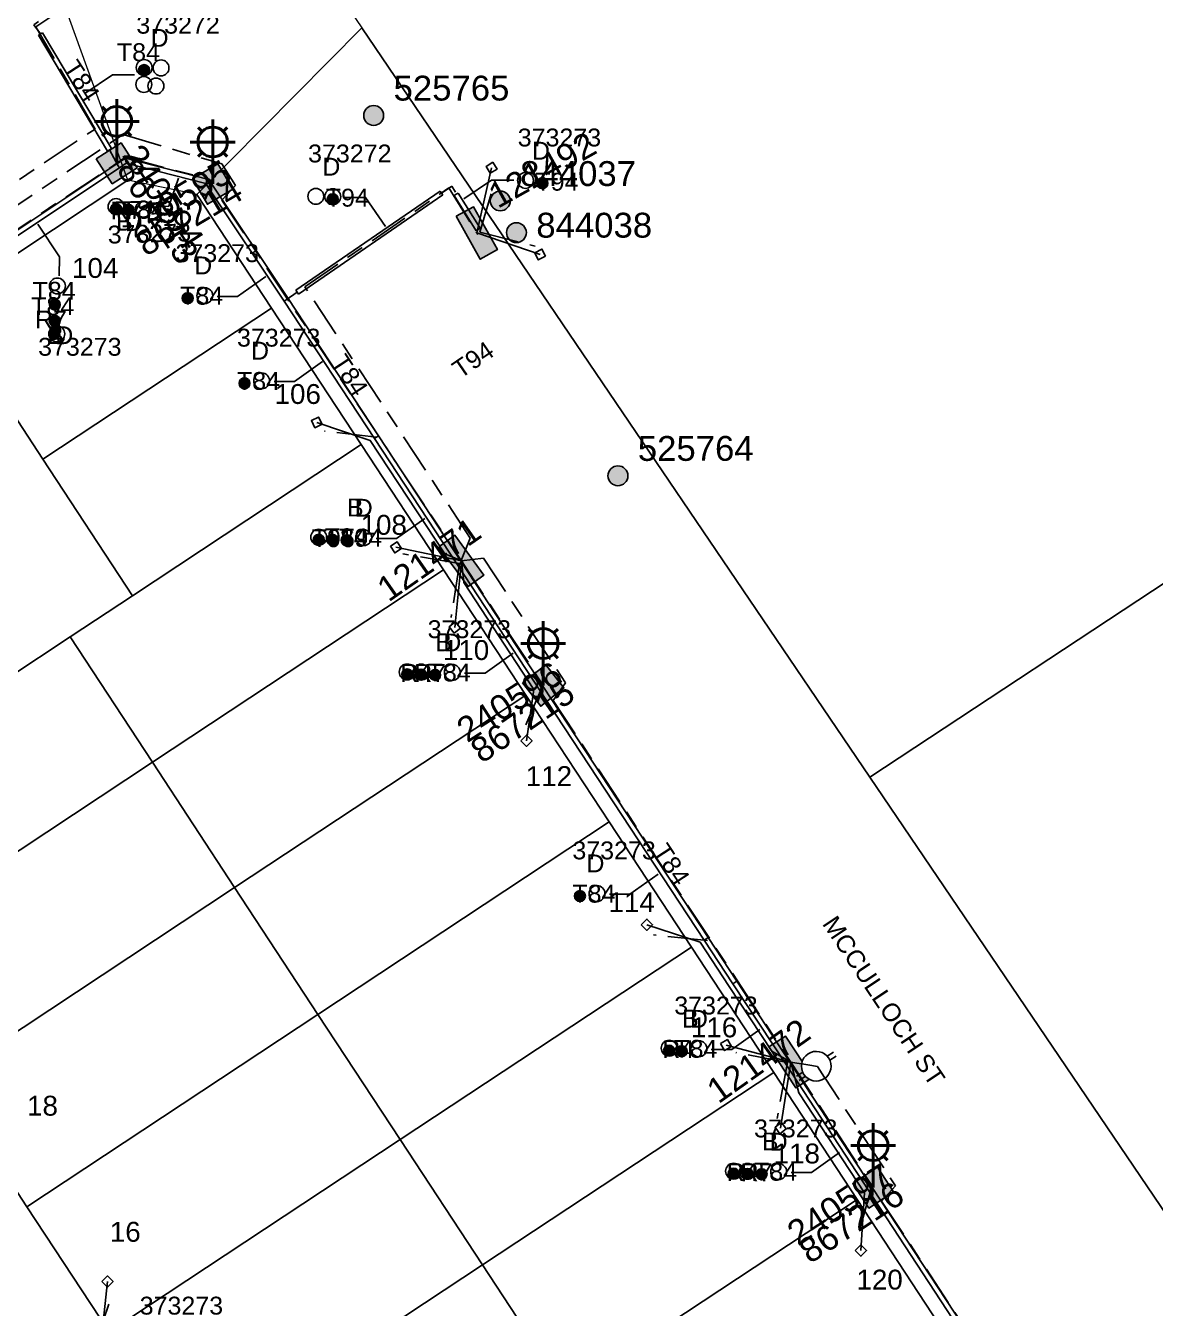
# Model space of a CAD drawing. Header units: metres. Extents: x 302064 to 305578, y 6265466 to 6271990.
# Drawn here: x 303147.9 to 303261.6, y 6270860.2 to 6270989.3 of the extents above; entities that cross this region are included whole.
import ezdxf
from ezdxf.enums import TextEntityAlignment as Align

# ---------------------------------------------------------------- set-up
doc = ezdxf.new("R2010")
doc.units = ezdxf.units.M
doc.linetypes.add('Cable Exist UG', pattern=[8.2, 4, -1.2, 1.8, -1.2])
doc.layers.get('0').update_dxf_attribs({"color": 6})
for name, color, linetype in [('_User Miscellaneous12', 7, 'Continuous'), ('_User_LV_Exist', 7, 'Continuous'), ('Duct_SP_EXT', 7, 'Continuous'), ('Equip_LV_EXT', 7, 'Continuous'), ('Equip_SP_SL_EXT', 7, 'Continuous'), ('Mains_LV_EXT', 5, 'Continuous'), ('Mains_LV_SL_EXT', 4, 'Continuous'), ('Services_SP_EXT', 7, 'Continuous'), ('SupportsOH_SP_TR_HV_LV_SL_EXT', 7, 'Continuous'), ('SupportsUG_SP_LV_EXT', 7, 'Continuous'), ('SupportsUG_SP_LV_SL_EXT', 7, 'Continuous'), ('Trench_SP_EXT', 7, 'Continuous')]:
    doc.layers.add(name, color=color, linetype=linetype)
doc.layers.add('Cadastre Land Parcels_SP_EXT', color=7, linetype='Continuous', lineweight=5)
doc.layers.add('Cadastre Roads_SP_EXT', color=9, linetype='Continuous', lineweight=5)
doc.styles.add('COLUMN_LABEL', font='arial.ttf')
doc.styles.add('iecARIAL', font='arial.ttf', dxfattribs={"height": 2})
doc.styles.add('POLE_LABEL', font='arial.ttf')
doc.styles.get("Standard").update_dxf_attribs({"font": 'arial.ttf'})

# ---------------------------------------------------------------- blocks, each defined once
blk = doc.blocks.new('COLUMN_EXT')
blk.add_hatch(color=256).paths.add_polyline_path([(-1.49, 1.48), (-1.49, -1.49), (1.48, -1.49), (1.48, 1.48)])
blk.add_lwpolyline([(-1.49, -1.49), (1.48, -1.49), (1.48, 1.48), (-1.49, 1.48)], close=True)
for tag, height, style, flags, p in [('ASSET_NUM', 2.5, 'COLUMN_LABEL', 8, (2, 2)), ('STRUCTURE_PLANT_NUMBER', 0.2, 'POLE_LABEL', 9, (1.81, 0.03)), ('STREET_CODE', 0.2, 'COLUMN_LABEL', 9, (1.81, -0.2))]:
    blk.add_attdef(tag, text='', height=height, dxfattribs=dict(style=style, flags=flags)).set_placement(p, align=Align.MIDDLE_LEFT)
at = {"flags": 9}
for tag, p in [('COLUMN_TYPE', (1.81, -0.4)), ('OWNED_BY', (1.81, -0.6)), ('STATE', (1.81, -0.8)), ('USAGE', (1.81, -1)), ('LEGEND', (1.81, -1.2)), ('STREETNAME', (1.81, -1.6)), ('SUBURB', (1.81, -1.8)), ('LOCATION', (1.81, -1.4)), ('NOTES', (1.81, -2))]:
    blk.add_attdef(tag, text='', height=0.2, dxfattribs=at).set_placement(p, align=Align.MIDDLE_LEFT)
at = {"flags": 1}
blk.add_attdef('Z', (1.81, -2.35), '', height=0.2, dxfattribs=at)
blk = doc.blocks.new('PILLAR_EXT')
blk.add_hatch(color=256).paths.add_polyline_path([(-2.475, 0.99), (-2.475, -0.99), (2.475, -0.99), (2.475, 0.99)])
blk.add_lwpolyline([(-2.475, -0.99), (2.475, -0.99), (2.475, 0.99), (-2.475, 0.99)], close=True)
at = {"style": 'iecARIAL', "flags": 8}
blk.add_attdef('ASSET_NUM', (1.5, 3.5), '', height=2.5, dxfattribs=at)
for tag, p, flags in [('OWNED_BY', (0, -0.2), 9), ('STATE', (0, -0.4), 9), ('SUPPORT_TYPE', (0, -0.6), 9), ('USAGE', (0, -0.8), 9), ('LEGEND', (0, -1), 9), ('LOCATION', (0, -1.2), 9), ('NOTES', (0, -1.4), 9), ('STREETNAME', (0, -1.8), 9), ('SUBURB', (0, -2), 1), ('PARENT', (0, -1.6), 9)]:
    blk.add_attdef(tag, p, '', height=0.2, dxfattribs=dict(flags=flags))
blk = doc.blocks.new('DUCT_EXT')
blk.add_circle((0, 0.8), 0.8)
at = {"flags": 1}
blk.add_attdef('Z', (0, 0), '', height=0.2, dxfattribs=at)
at = {"flags": 9}
for tag, p in [('DUCT_CODE', (0, 0)), ('XSECT_TYPE', (0, -0.2)), ('STATE', (0, -0.6)), ('FB_REFERENCE', (0, -0.4)), ('NOTES', (0, -0.8))]:
    blk.add_attdef(tag, text='', height=0.2, dxfattribs=at).set_placement(p, align=Align.MIDDLE_LEFT)
blk = doc.blocks.new('SL_LANTERN_EXT')
at = {"lineweight": 40}
for p, q in [((0, 1.97), (0, 6.47)), ((-1.46, 5.68), (-1.06, 5.28)), ((1.46, 5.68), (1.06, 5.28)), ((-2.25, 4.22), (2.25, 4.22)), ((-1.46, 2.76), (-1.06, 3.16)), ((0, 0), (0, 2.72)), ((1.46, 2.76), (1.06, 3.16))]:
    blk.add_line(p, q, dxfattribs=at)
blk.add_circle((0, 4.22), 1.5, dxfattribs=at)
at = {"style": 'iecARIAL', "flags": 8}
blk.add_attdef('ASSET_NUM', (1.5, 1.5), '', height=2.5, dxfattribs=at)
for tag, p, height, flags in [('CONSTRUCTED_VOLTAGE', (0.98, -0.65), 0.2, 9), ('CONTROL_TYPE', (0.98, -0.85), 0.2, 9), ('LANTERN_PURPOSE', (0.98, -1.05), 0.2, 9), ('LANTERN_TYPE', (0.98, -1.25), 0.2, 9), ('NO_PHASES', (0.98, -1.45), 0.2, 9), ('LNUMBER', (2.18, -3.25), 2.5, 8), ('OPERATING_VOLTAGE', (0.98, -1.65), 0.2, 9), ('ORIENTATION', (0.98, -1.85), 0.2, 9), ('OWNED_BY', (0.98, -2.05), 0.2, 9), ('STATE', (0.98, -2.25), 0.2, 9), ('USAGE', (0.98, -2.45), 0.2, 9), ('CEXIST', (0.98, -2.65), 0.2, 9), ('CNEW', (0.98, -2.85), 0.2, 9), ('CNUMBER', (0.98, -3.05), 0.2, 9), ('CREMOVE', (0.98, -3.25), 0.2, 9), ('CREPLACE', (0.98, -3.45), 0.2, 9), ('LKINGHEIGHT', (0.98, -3.65), 0.2, 9), ('LBRACKET', (0.98, -3.85), 0.2, 9), ('LBRACKETVOCAB', (0.98, -4.05), 0.2, 9), ('LCATEGORY', (0.98, -4.25), 0.2, 9), ('LCHARGE1', (0.98, -4.45), 0.2, 9), ('LCHARGE1PERCENT', (0.98, -4.65), 0.2, 9), ('LCHARGE2', (0.98, -4.85), 0.2, 9), ('LCHARGE2PERCENT', (0.98, -5.05), 0.2, 9), ('LCHARGE3', (0.98, -5.25), 0.2, 9), ('LCHARGE3PERCENT', (0.98, -5.45), 0.2, 9), ('LEXIST', (0.98, -5.65), 0.2, 9), ('LLAMP', (0.98, -5.85), 0.2, 9), ('LLAMPVOCAB', (0.98, -6.05), 0.2, 9), ('LMAST', (0.98, -6.25), 0.2, 9), ('LMASTVOCAB', (0.98, -6.45), 0.2, 9), ('LNEW', (0.98, -6.65), 0.2, 9), ('LANTNUMBER', (0.98, -6.85), 0.2, 9), ('LOUTREACH', (0.98, -7.25), 0.2, 9), ('LOUTREACHVOCAB', (0.98, -7.45), 0.2, 9), ('LRATECODE', (0.98, -7.65), 0.2, 9), ('LREMOVE', (0.98, -7.85), 0.2, 9), ('LREPLACE', (0.98, -8.05), 0.2, 9), ('LTYPE', (0.98, -8.25), 0.2, 9), ('LTYPEVOCAB', (0.98, -8.45), 0.2, 9), ('LEGEND', (0.98, -8.65), 0.2, 9), ('LOCATION', (0.98, -8.85), 0.2, 9), ('NOTES', (0.98, -9.05), 0.2, 9), ('STREETNAME', (0.98, -9.25), 0.2, 9), ('SUBURB', (0.98, -9.45), 0.2, 1)]:
    blk.add_attdef(tag, p, '', height=height, dxfattribs=dict(flags=flags))
blk = doc.blocks.new('CCP_EXT')
at = {"flags": 9}
for tag, p in [('STATE', (0, -1.8)), ('LEGEND', (0, -1.4)), ('LIFE_SUPPORT', (0, -1.6)), ('NOTES', (0, -2))]:
    blk.add_attdef(tag, text='', height=0.2, dxfattribs=at).set_placement(p, align=Align.MIDDLE_LEFT)
blk.add_wipeout([(0, 0.57), (0.57, 0), (0, -0.57), (-0.57, 0)])
blk.add_lwpolyline([(-0.57, 0), (0, 0.57), (0.57, 0), (0, -0.57), (-0.57, 0)])
at = {"flags": 1}
blk.add_attdef('Z', (0, 0), '', height=0.2, dxfattribs=at)
at = {"flags": 9}
for tag, p in [('CCP_TYPE', (0, 0)), ('CONSTRUCTED_VOLTAGE', (0, -0.2)), ('OPERATING_VOLTAGE', (0, -0.6)), ('ORIENTATION', (0, -0.8)), ('OWNED_BY', (0, -1)), ('NO_PHASES', (0, -0.4)), ('USAGE', (0, -1.2))]:
    blk.add_attdef(tag, text='', height=0.2, dxfattribs=at).set_placement(p, align=Align.MIDDLE_LEFT)
blk = doc.blocks.new('POLE_EXT')
blk.add_hatch(color=256).paths.add_polyline_path([(-1, 0, 1), (1, 0, 1)])
blk.add_lwpolyline([(-1, 0, 1), (1, 0, 1)], format="xyb", close=True)
for tag, height, flags, p in [('pNumber', 2.5, 8, (-17.84, 2.07)), ('OWNED_BY', 0.2, 9, (1.35, -0.4)), ('SPECIAL_USE', 0.2, 9, (1.35, -0.8)), ('STATE', 0.2, 9, (1.35, -1)), ('PARENT', 0.2, 9, (1.35, -0.6)), ('USAGE', 0.2, 9, (1.35, -1.2)), ('cLV', 0.2, 9, (1.35, -1.4)), ('hDepth', 0.2, 9, (1.35, -1.6)), ('hDia', 0.2, 9, (1.35, -1.8)), ('cHV', 0.2, 9, (1.35, -2)), ('LBRACKET', 0.2, 9, (1.35, -2.2)), ('LExisting', 0.2, 9, (1.35, -2.4)), ('LANTNUMBER', 0.2, 9, (1.35, -2.6)), ('cLinedev', 0.2, 9, (1.35, -3.4)), ('pExisting', 0.2, 9, (1.35, -3.8)), ('LOther', 0.2, 9, (1.35, -2.8)), ('LRemove', 0.2, 9, (1.35, -3)), ('LEGEND', 0.2, 9, (1.35, -3.2)), ('LOCATION', 0.2, 9, (1.35, -3.6)), ('pFooting', 0.2, 9, (1.35, -4.4)), ('pNew', 0.2, 9, (1.35, -4.6)), ('pRelocate', 0.2, 9, (1.35, -5)), ('pRemove', 0.2, 9, (1.35, -5.2)), ('PFNUMBER', 0.2, 9, (1.35, -4)), ('NEWPFNUMBER', 0.2, 9, (1.35, -4.2)), ('pReplace', 0.2, 9, (1.35, -5.4)), ('pStay', 0.2, 9, (1.35, -5.6)), ('pType', 0.2, 9, (1.35, -5.8)), ('cspan', 0.2, 9, (1.35, -6)), ('STREETNAME', 0.2, 9, (1.35, -6.2)), ('SUBURB', 0.2, 9, (1.35, -6.4)), ('OPERATED_BY', 0.2, 9, (1.36, -7.01)), ('NOTES', 0.2, 9, (1.35, -6.6)), ('MAINTAINED_BY', 0.2, 9, (1.36, -6.81))]:
    blk.add_attdef(tag, text='', height=height, dxfattribs=dict(flags=flags)).set_placement(p, align=Align.MIDDLE_LEFT)
at = {"style": 'POLE_LABEL'}
for tag, height, flags, p in [('ASSET_NUM', 2.5, 8, (2, 2)), ('STRUCTURE_PLANT_NUMBER', 0.2, 9, (1.35, 0.03)), ('STREET_CODE', 0.2, 9, (1.35, -0.2))]:
    blk.add_attdef(tag, text='', height=height, dxfattribs=dict(at, flags=flags)).set_placement(p, align=Align.MIDDLE_LEFT)
at = {"flags": 1}
blk.add_attdef('Z', (1.35, -7.33), '', height=0.2, dxfattribs=at)
blk = doc.blocks.new('LV_UG_LINKS_OPEN_EXT')
for p, q in [((-0.25, 1.47), (-0.25, 2.22)), ((0.25, 1.47), (0.25, 2.22)), ((-0.25, -1.47), (-0.25, -2.22)), ((0.25, -1.47), (0.25, -2.22))]:
    blk.add_line(p, q)
at = {"flags": 9}
for tag, p in [('ACTUAL_STATUS', (0, 0)), ('CONSTRUCTED_VOLTAGE', (0, -0.2)), ('OPERATING_VOLTAGE', (0, -0.6)), ('ORIENTATION', (0, -0.8)), ('STATE', (0, -1)), ('SWITCH_TYPE', (0, -1.2)), ('NO_PHASES', (0, -0.4)), ('USAGE', (0, -1.4)), ('NOTES', (0, -1.6))]:
    blk.add_attdef(tag, text='', height=0.2, dxfattribs=at).set_placement(p, align=Align.MIDDLE_LEFT)
at = {"flags": 1}
blk.add_attdef('Z', (0, 0), '', height=0.2, dxfattribs=at)
blk.add_wipeout([(-0.25, 1.47), (-0.43, 1.43), (-0.61, 1.36), (-0.77, 1.28), (-0.93, 1.17), (-1.07, 1.05), (-1.19, 0.9), (-1.29, 0.75), (-1.38, 0.58), (-1.44, 0.4), (-1.48, 0.22), (-1.49, 0.03), (-1.49, -0.16), (-1.45, -0.34), (-1.4, -0.52), (-1.32, -0.69), (-1.23, -0.85), (-1.11, -1), (-0.98, -1.13), (-0.83, -1.24), (-0.66, -1.34), (-0.49, -1.41), (-0.31, -1.46), (-0.13, -1.49), (0.06, -1.49), (0.25, -1.47), (0.43, -1.43), (0.61, -1.36), (0.77, -1.28), (0.93, -1.17), (1.07, -1.05), (1.19, -0.9), (1.29, -0.75), (1.38, -0.58), (1.44, -0.4), (1.48, -0.22), (1.49, -0.03), (1.49, 0.16), (1.45, 0.34), (1.4, 0.52), (1.32, 0.69), (1.23, 0.85), (1.11, 1), (0.98, 1.13), (0.83, 1.24), (0.66, 1.34), (0.49, 1.41), (0.31, 1.46), (0.13, 1.49), (-0.06, 1.49)])
blk.add_lwpolyline([(0, -1.49, 1), (0, 1.49, 1)], format="xyb", close=True)
blk = doc.blocks.new('CABLE_LARGE_EXT')
h = blk.add_hatch(color=256)
edge = h.paths.add_edge_path()
edge.add_arc((0, 0.55), 0.55, 0, 360)
blk.add_circle((0, 0.55), 0.55)
at = {"flags": 1}
blk.add_attdef('Z', (0, 0), '', height=0.2, dxfattribs=at)
at = {"flags": 9}
for tag, p in [('COND_CODE', (0, 0)), ('STATE', (0, -0.4)), ('XSECT_SIZE', (0, -0.6)), ('FB_REFERENCE', (0, -0.2)), ('NOTES', (0, -0.8))]:
    blk.add_attdef(tag, text='', height=0.2, dxfattribs=at).set_placement(p, align=Align.MIDDLE_LEFT)

msp = doc.modelspace()

# ---------------------------------------------------------------- linework, layer by layer
at = {"layer": '_User Miscellaneous12'}
for p, q in [((303149.201, 6270988.312), (303149.407, 6270988.435)), ((303156.141, 6270976.66), (303149.201, 6270988.312)), ((303149.613, 6270988.558), (303149.407, 6270988.435)), ((303156.554, 6270976.906), (303149.613, 6270988.558)), ((303156.141, 6270976.66), (303156.347, 6270976.783)), ((303156.554, 6270976.906), (303156.347, 6270976.783)), ((303157.955, 6270975.94), (303157.105, 6270975.373)), ((303166.349, 6270973.796), (303157.955, 6270975.94)), ((303157.955, 6270975.94), (303158, 6270975.681)), ((303157.105, 6270975.374), (303138.355, 6270962.918)), ((303157.371, 6270974.974), (303138.62, 6270962.519)), ((303157.105, 6270975.374), (303157.238, 6270975.174)), ((303157.105, 6270975.373), (303157.238, 6270975.174)), ((303157.371, 6270974.974), (303157.238, 6270975.174)), ((303157.371, 6270974.974), (303157.238, 6270975.174)), ((303158.044, 6270975.422), (303157.371, 6270974.974)), ((303158.044, 6270975.422), (303158, 6270975.681)), ((303166.047, 6270973.378), (303158.044, 6270975.422)), ((303166.047, 6270973.378), (303166.198, 6270973.587)), ((303166.243, 6270973.073), (303166.047, 6270973.378)), ((303166.349, 6270973.796), (303166.198, 6270973.587)), ((303166.647, 6270973.333), (303166.349, 6270973.796)), ((303166.645, 6270973.336), (303166.445, 6270973.203)), ((303166.647, 6270973.333), (303166.445, 6270973.203)), ((303174.335, 6270961.82), (303166.645, 6270973.336)), ((303166.243, 6270973.073), (303166.445, 6270973.203)), ((303166.246, 6270973.07), (303166.445, 6270973.203)), ((303173.936, 6270961.554), (303166.246, 6270973.07)), ((303189.609, 6270972.633), (303175.101, 6270962.663)), ((303189.881, 6270972.237), (303175.372, 6270962.267)), ((303189.609, 6270972.633), (303189.745, 6270972.435)), ((303189.881, 6270972.237), (303189.745, 6270972.435)), ((303191.029, 6270972.181), (303191.233, 6270972.308)), ((303191.029, 6270972.181), (303193.237, 6270968.632)), ((303191.436, 6270972.434), (303191.233, 6270972.308)), ((303191.436, 6270972.434), (303193.645, 6270968.886)), ((303193.237, 6270968.632), (303193.441, 6270968.759)), ((303193.645, 6270968.886), (303193.441, 6270968.759)), ((303173.935, 6270961.555), (303174.136, 6270961.687)), ((303173.936, 6270961.554), (303174.136, 6270961.687)), ((303174.335, 6270961.82), (303174.136, 6270961.687)), ((303174.336, 6270961.819), (303174.136, 6270961.687)), ((303175.101, 6270962.663), (303175.237, 6270962.465)), ((303175.372, 6270962.267), (303175.237, 6270962.465)), ((303183.007, 6270947.751), (303183.207, 6270947.883)), ((303183.007, 6270947.751), (303183.207, 6270947.883)), ((303183.408, 6270948.014), (303183.207, 6270947.883)), ((303183.408, 6270948.014), (303183.207, 6270947.883)), ((303191.367, 6270935.03), (303191.567, 6270935.162)), ((303191.367, 6270935.03), (303191.567, 6270935.162)), ((303191.768, 6270935.293), (303191.567, 6270935.162)), ((303191.768, 6270935.293), (303191.567, 6270935.162)), ((303199.622, 6270922.469), (303199.822, 6270922.6)), ((303199.622, 6270922.469), (303199.822, 6270922.6)), ((303200.023, 6270922.732), (303199.822, 6270922.6)), ((303200.023, 6270922.732), (303199.822, 6270922.6)), ((303216.184, 6270897.266), (303216.385, 6270897.398)), ((303216.184, 6270897.266), (303216.385, 6270897.398)), ((303219.068, 6270892.877), (303216.184, 6270897.266)), ((303216.585, 6270897.53), (303216.385, 6270897.398)), ((303216.585, 6270897.53), (303216.385, 6270897.398)), ((303219.47, 6270893.141), (303216.585, 6270897.53)), ((303219.068, 6270892.877), (303219.269, 6270893.009)), ((303219.47, 6270893.141), (303219.269, 6270893.009)), ((303232.744, 6270872.039), (303232.944, 6270872.171)), ((303232.744, 6270872.039), (303232.944, 6270872.171)), ((303233.145, 6270872.302), (303232.944, 6270872.171)), ((303233.145, 6270872.302), (303232.944, 6270872.171))]:
    msp.add_line(p, q, dxfattribs=at)
at = {"layer": 'Cadastre Land Parcels_SP_EXT', "linetype": 'Continuous'}
for points in [[(303397.629, 6271022.359), (303336.271, 6271115.343), (303170.669, 6271005.366), (303181.722, 6270989.059), (303232.822, 6270913.667), (303397.629, 6271022.359)], [(303294.772, 6270822.308), (303458.349, 6270930.203), (303397.629, 6271022.359), (303232.822, 6270913.667), (303294.772, 6270822.308)], [(303172.647, 6270960.857), (303165.134, 6270972.289), (303158.205, 6270973.725), (303139.426, 6270961.281), (303149.66, 6270945.648), (303172.647, 6270960.857)], [(303152.393, 6270927.774), (303158.661, 6270931.916), (303149.66, 6270945.648), (303139.426, 6270961.281), (303126.918, 6270952.993), (303137.153, 6270937.359), (303146.14, 6270923.631), (303152.393, 6270927.774)], [(303181.67, 6270947.126), (303172.647, 6270960.857), (303149.66, 6270945.648), (303158.661, 6270931.916), (303181.67, 6270947.126)], [(303189.949, 6270934.53), (303181.67, 6270947.126), (303158.661, 6270931.916), (303152.393, 6270927.774), (303160.667, 6270915.174), (303189.949, 6270934.53)], [(303198.227, 6270921.933), (303189.949, 6270934.53), (303160.667, 6270915.174), (303168.939, 6270902.575), (303198.227, 6270921.933)], [(303160.667, 6270915.174), (303152.393, 6270927.774), (303146.14, 6270923.631), (303123.19, 6270908.421), (303131.434, 6270895.824), (303160.667, 6270915.174)], [(303206.616, 6270909.168), (303198.227, 6270921.933), (303168.939, 6270902.575), (303177.323, 6270889.806), (303206.616, 6270909.168)], [(303168.939, 6270902.575), (303160.667, 6270915.174), (303131.434, 6270895.824), (303139.678, 6270883.228), (303168.939, 6270902.575)], [(303214.894, 6270896.573), (303206.616, 6270909.168), (303177.323, 6270889.806), (303185.596, 6270877.206), (303214.894, 6270896.573)], [(303177.323, 6270889.806), (303168.939, 6270902.575), (303139.678, 6270883.228), (303148.052, 6270870.461), (303177.323, 6270889.806)], [(303223.167, 6270883.972), (303217.848, 6270892.076), (303214.894, 6270896.573), (303185.596, 6270877.206), (303193.871, 6270864.606), (303223.167, 6270883.972)], [(303185.596, 6270877.206), (303177.323, 6270889.806), (303148.052, 6270870.461), (303156.326, 6270857.86), (303185.596, 6270877.206)], [(303231.548, 6270871.199), (303223.167, 6270883.972), (303193.871, 6270864.606), (303202.254, 6270851.837), (303231.548, 6270871.199)], [(303193.871, 6270864.606), (303185.596, 6270877.206), (303156.326, 6270857.86), (303164.597, 6270845.259), (303193.871, 6270864.606)], [(303239.819, 6270858.596), (303231.548, 6270871.199), (303202.254, 6270851.837), (303210.528, 6270839.237), (303239.819, 6270858.596)], [(303202.254, 6270851.837), (303193.871, 6270864.606), (303164.597, 6270845.259), (303172.98, 6270832.492), (303202.254, 6270851.837)]]:
    msp.add_lwpolyline(points, close=True, dxfattribs=at)
at = {"layer": 'Cadastre Roads_SP_EXT', "linetype": 'Continuous'}
msp.add_lwpolyline([(303125.088, 6270951.78), (303126.918, 6270952.993), (303139.426, 6270961.281), (303158.205, 6270973.725), (303151.213, 6270993.041), (303124.6, 6270975.454), (303097.42, 6270957.493), (303108.139, 6270940.55), (303125.088, 6270951.78)], close=True, dxfattribs=at)
at = {"layer": 'Duct_SP_EXT'}
for p, q in [((303149.201, 6270988.312), (303149.407, 6270988.435)), ((303156.141, 6270976.66), (303149.201, 6270988.312)), ((303149.613, 6270988.558), (303149.407, 6270988.435)), ((303156.554, 6270976.906), (303149.613, 6270988.558)), ((303156.141, 6270976.66), (303156.347, 6270976.783)), ((303156.554, 6270976.906), (303156.347, 6270976.783)), ((303157.955, 6270975.94), (303157.105, 6270975.373)), ((303166.349, 6270973.796), (303157.955, 6270975.94)), ((303157.955, 6270975.94), (303158, 6270975.681)), ((303157.105, 6270975.374), (303138.355, 6270962.918)), ((303157.371, 6270974.974), (303138.62, 6270962.519)), ((303157.105, 6270975.374), (303157.238, 6270975.174)), ((303157.105, 6270975.373), (303157.238, 6270975.174)), ((303157.371, 6270974.974), (303157.238, 6270975.174)), ((303157.371, 6270974.974), (303157.238, 6270975.174)), ((303158.044, 6270975.422), (303157.371, 6270974.974)), ((303158.044, 6270975.422), (303158, 6270975.681)), ((303166.047, 6270973.378), (303158.044, 6270975.422)), ((303166.047, 6270973.378), (303166.198, 6270973.587)), ((303166.243, 6270973.073), (303166.047, 6270973.378)), ((303166.349, 6270973.796), (303166.198, 6270973.587)), ((303166.647, 6270973.333), (303166.349, 6270973.796)), ((303166.645, 6270973.336), (303166.445, 6270973.203)), ((303166.647, 6270973.333), (303166.445, 6270973.203)), ((303174.335, 6270961.82), (303166.645, 6270973.336)), ((303166.243, 6270973.073), (303166.445, 6270973.203)), ((303166.246, 6270973.07), (303166.445, 6270973.203)), ((303173.936, 6270961.554), (303166.246, 6270973.07)), ((303189.609, 6270972.633), (303175.101, 6270962.663)), ((303189.881, 6270972.237), (303175.372, 6270962.267)), ((303189.609, 6270972.633), (303189.745, 6270972.435)), ((303189.881, 6270972.237), (303189.745, 6270972.435)), ((303191.029, 6270972.181), (303191.233, 6270972.308)), ((303191.029, 6270972.181), (303193.237, 6270968.632)), ((303191.436, 6270972.434), (303191.233, 6270972.308)), ((303191.436, 6270972.434), (303193.645, 6270968.886)), ((303193.237, 6270968.632), (303193.441, 6270968.759)), ((303193.645, 6270968.886), (303193.441, 6270968.759)), ((303173.935, 6270961.555), (303174.136, 6270961.687)), ((303173.936, 6270961.554), (303174.136, 6270961.687)), ((303174.335, 6270961.82), (303174.136, 6270961.687)), ((303174.336, 6270961.819), (303174.136, 6270961.687)), ((303175.101, 6270962.663), (303175.237, 6270962.465)), ((303175.372, 6270962.267), (303175.237, 6270962.465)), ((303183.007, 6270947.751), (303183.207, 6270947.883)), ((303183.007, 6270947.751), (303183.207, 6270947.883)), ((303183.408, 6270948.014), (303183.207, 6270947.883)), ((303183.408, 6270948.014), (303183.207, 6270947.883)), ((303191.367, 6270935.03), (303191.567, 6270935.162)), ((303191.367, 6270935.03), (303191.567, 6270935.162)), ((303191.768, 6270935.293), (303191.567, 6270935.162)), ((303191.768, 6270935.293), (303191.567, 6270935.162)), ((303199.622, 6270922.469), (303199.822, 6270922.6)), ((303199.622, 6270922.469), (303199.822, 6270922.6)), ((303200.023, 6270922.732), (303199.822, 6270922.6)), ((303200.023, 6270922.732), (303199.822, 6270922.6)), ((303216.184, 6270897.266), (303216.385, 6270897.398)), ((303216.184, 6270897.266), (303216.385, 6270897.398)), ((303219.068, 6270892.877), (303216.184, 6270897.266)), ((303216.585, 6270897.53), (303216.385, 6270897.398)), ((303216.585, 6270897.53), (303216.385, 6270897.398)), ((303219.47, 6270893.141), (303216.585, 6270897.53)), ((303219.068, 6270892.877), (303219.269, 6270893.009)), ((303219.47, 6270893.141), (303219.269, 6270893.009)), ((303232.744, 6270872.039), (303232.944, 6270872.171)), ((303232.744, 6270872.039), (303232.944, 6270872.171)), ((303233.145, 6270872.302), (303232.944, 6270872.171)), ((303233.145, 6270872.302), (303232.944, 6270872.171))]:
    msp.add_line(p, q, dxfattribs=at)
for points in [[(303158.885, 6270984.316), (303156.664, 6270984.316), (303153.871, 6270982.431)], [(303160.661, 6270970.971), (303162.322, 6270971.099), (303163.311, 6270973.943)], [(303197.011, 6270973.721), (303194.79, 6270973.721), (303191.997, 6270971.836)], [(303180.055, 6270971.996), (303182.113, 6270971.996), (303184.121, 6270969.053)], [(303151.31, 6270964.102), (303151.318, 6270966.013), (303149.151, 6270969.306)], [(303167.185, 6270962.039), (303169.243, 6270962.039), (303172.074, 6270964.047)], [(303172.904, 6270953.468), (303174.962, 6270953.468), (303177.792, 6270955.476)], [(303183.178, 6270937.693), (303185.236, 6270937.693), (303188.066, 6270939.701)], [(303192.081, 6270924.14), (303194.139, 6270924.14), (303196.969, 6270926.148)], [(303206.64, 6270901.887), (303208.698, 6270901.887), (303211.528, 6270903.895)], [(303216.888, 6270886.281), (303218.946, 6270886.281), (303221.777, 6270888.289)], [(303224.911, 6270873.915), (303226.968, 6270873.915), (303229.799, 6270875.923)]]:
    msp.add_lwpolyline(points, dxfattribs=at)
at = {"layer": 'Mains_LV_EXT', "linetype": 'Cable Exist UG'}
msp.add_lwpolyline([(303138.311, 6270962.957), (303136.156, 6270966.344), (303136.156, 6270966.344), (303154.908, 6270978.873), (303148.945, 6270989.145), (303148.945, 6270989.145), (303153.984, 6270992.475), (303143.219, 6271008.769), (303143.739, 6271011.697)], dxfattribs=at)
at = {"layer": 'Mains_LV_SL_EXT', "linetype": 'Cable Exist UG'}
for points in [[(303157.088, 6270975.423), (303157.962, 6270976.025), (303166.387, 6270973.821), (303166.735, 6270973.346)], [(303138.311, 6270962.957), (303157.088, 6270975.423)]]:
    msp.add_lwpolyline(points, dxfattribs=at)
at = {"layer": 'Trench_SP_EXT', "linetype": 'Cable Exist UG'}
for points in [[(303149.407, 6270988.435), (303148.745, 6270989.361), (303149.217, 6270989.684)], [(303156.347, 6270976.783), (303157.238, 6270975.174)], [(303189.745, 6270972.435), (303190.774, 6270973.124), (303191.17, 6270972.521)], [(303175.236, 6270962.465), (303174.136, 6270961.687)], [(303199.822, 6270922.6), (303198.164, 6270918.803)]]:
    msp.add_lwpolyline(points, dxfattribs=at)

# ---------------------------------------------------------------- block references
at = {"layer": 'Duct_SP_EXT'}
for name, p in [('DUCT_EXT', (303159.84, 6270984.254)), ('CABLE_LARGE_EXT', (303159.84, 6270984.254)), ('DUCT_EXT', (303161.539, 6270984.22)), ('DUCT_EXT', (303159.809, 6270982.56)), ('DUCT_EXT', (303161.029, 6270982.4)), ('DUCT_EXT', (303198.2, 6270972.906)), ('CABLE_LARGE_EXT', (303199.899, 6270972.872)), ('DUCT_EXT', (303177.113, 6270971.299)), ('DUCT_EXT', (303178.811, 6270971.265)), ('CABLE_LARGE_EXT', (303178.811, 6270971.265)), ('CABLE_LARGE_EXT', (303164.218, 6270961.307)), ('DUCT_EXT', (303165.942, 6270961.308)), ('DUCT_EXT', (303171.66, 6270952.737)), ('CABLE_LARGE_EXT', (303169.936, 6270952.736)), ('DUCT_EXT', (303177.4, 6270937.008)), ('DUCT_EXT', (303181.934, 6270936.963)), ('CABLE_LARGE_EXT', (303177.4, 6270937.008)), ('CABLE_LARGE_EXT', (303178.758, 6270937.008)), ('CABLE_LARGE_EXT', (303180.21, 6270936.962)), ('DUCT_EXT', (303186.303, 6270923.454)), ('CABLE_LARGE_EXT', (303186.303, 6270923.454)), ('DUCT_EXT', (303187.698, 6270923.439)), ('CABLE_LARGE_EXT', (303187.698, 6270923.439)), ('CABLE_LARGE_EXT', (303189.113, 6270923.408)), ('DUCT_EXT', (303190.837, 6270923.409)), ('DUCT_EXT', (303205.396, 6270901.156)), ('CABLE_LARGE_EXT', (303203.672, 6270901.155)), ('DUCT_EXT', (303212.647, 6270885.609)), ('DUCT_EXT', (303215.644, 6270885.55)), ('CABLE_LARGE_EXT', (303212.647, 6270885.609)), ('CABLE_LARGE_EXT', (303213.921, 6270885.549)), ('DUCT_EXT', (303219.133, 6270873.23)), ('CABLE_LARGE_EXT', (303219.133, 6270873.23)), ('DUCT_EXT', (303220.527, 6270873.215)), ('CABLE_LARGE_EXT', (303220.527, 6270873.215)), ('CABLE_LARGE_EXT', (303221.943, 6270873.184)), ('DUCT_EXT', (303223.667, 6270873.185))]:
    msp.add_blockref(name, p, dxfattribs=at)
for name, p, rotation in [('DUCT_EXT', (303157.005, 6270970.268), 359.6011937735594), ('CABLE_LARGE_EXT', (303157.005, 6270970.268), 358.9947420155435), ('CABLE_LARGE_EXT', (303158.272, 6270970.2), 2.549697823485444), ('DUCT_EXT', (303159.737, 6270971.619), 181.663963386915), ('DUCT_EXT', (303150.314, 6270963.084), 269.9756500414379), ('CABLE_LARGE_EXT', (303150.307, 6270961.214), 269.9756500414379), ('CABLE_LARGE_EXT', (303150.298, 6270959.58), 269.9756500414379), ('DUCT_EXT', (303150.252, 6270958.266), 269.7255970349405), ('CABLE_LARGE_EXT', (303150.252, 6270958.266), 269.7255970349405)]:
    msp.add_blockref(name, p, dxfattribs=dict(at, rotation=rotation))
at = {"layer": 'Equip_SP_SL_EXT'}
ref = msp.add_blockref('SL_LANTERN_EXT', (303157.088, 6270975.423), dxfattribs=at)
ref.add_attrib('ASSET_NUM', '240594', dxfattribs={"layer": '0', "height": 2.5, "rotation": 303.15411, "style": 'iecARIAL'}).set_placement((303158.588, 6270976.923), align=Align.MIDDLE_LEFT)
ref = msp.add_blockref('SL_LANTERN_EXT', (303166.735, 6270973.346), dxfattribs=at)
ref.add_attrib('ASSET_NUM', '240595', dxfattribs={"layer": '0', "height": 2.5, "rotation": 30.74025, "style": 'iecARIAL'}).set_placement((303168.235, 6270974.846), align=Align.MIDDLE_RIGHT)
ref = msp.add_blockref('SL_LANTERN_EXT', (303199.988, 6270922.894), dxfattribs=at)
ref.add_attrib('ASSET_NUM', '240596', dxfattribs={"layer": '0', "height": 2.5, "rotation": 32.55771, "style": 'iecARIAL'}).set_placement((303201.488, 6270924.394), align=Align.MIDDLE_RIGHT)
ref = msp.add_blockref('SL_LANTERN_EXT', (303233.163, 6270872.384), dxfattribs=at)
ref.add_attrib('ASSET_NUM', '240597', dxfattribs={"layer": '0', "height": 2.5, "rotation": 33.27449, "style": 'iecARIAL'}).set_placement((303234.663, 6270873.884), align=Align.MIDDLE_RIGHT)
at = {"layer": 'SupportsOH_SP_TR_HV_LV_SL_EXT'}
ref = msp.add_blockref('POLE_EXT', (303182.928, 6270980.235), dxfattribs=at)
ref.add_attrib('ASSET_NUM', '525765', dxfattribs={"layer": '0', "height": 2.5, "rotation": 0.03055, "style": 'POLE_LABEL'}).set_placement((303184.928, 6270980.985), align=Align.BOTTOM_LEFT)
ref = msp.add_blockref('POLE_EXT', (303207.497, 6270943.987), dxfattribs=at)
ref.add_attrib('ASSET_NUM', '525764', dxfattribs={"layer": '0', "height": 2.5, "rotation": 0.05576, "style": 'POLE_LABEL'}).set_placement((303209.497, 6270944.737), align=Align.BOTTOM_LEFT)
at = {"layer": 'SupportsUG_SP_LV_EXT'}
ref = msp.add_blockref('PILLAR_EXT', (303193.298, 6270968.415), dxfattribs=dict(at, rotation=299.2358099026632))
ref.add_attrib('ASSET_NUM', '121492', dxfattribs={"layer": '0', "height": 2.5, "rotation": 29.31358, "style": 'iecARIAL'}).set_placement((303194.798, 6270971.915), align=Align.MIDDLE_LEFT)
ref = msp.add_blockref('PILLAR_EXT', (303191.757, 6270935.419), dxfattribs=dict(at, rotation=306.1921799858143))
ref.add_attrib('ASSET_NUM', '121471', dxfattribs={"layer": '0', "height": 2.5, "rotation": 34.93592, "style": 'iecARIAL'}).set_placement((303193.257, 6270938.919), align=Align.MIDDLE_RIGHT)
ref = msp.add_blockref('PILLAR_EXT', (303224.876, 6270885.013), dxfattribs=dict(at, rotation=123.3060331222655))
ref.add_attrib('ASSET_NUM', '121472', dxfattribs={"layer": '0', "height": 2.5, "rotation": 35.39075, "style": 'iecARIAL'}).set_placement((303226.376, 6270888.513), align=Align.MIDDLE_RIGHT)
at = {"layer": 'SupportsUG_SP_LV_SL_EXT'}
ref = msp.add_blockref('COLUMN_EXT', (303157.088, 6270975.423), dxfattribs=dict(at, rotation=302.7175280142187))
ref.add_attrib('ASSET_NUM', '867213', dxfattribs={"layer": '0', "height": 2.5, "rotation": 303.15411, "style": 'COLUMN_LABEL'}).set_placement((303159.088, 6270976.173), align=Align.TOP_LEFT)
ref = msp.add_blockref('COLUMN_EXT', (303166.735, 6270973.346), dxfattribs=dict(at, rotation=300.740246352243))
ref.add_attrib('ASSET_NUM', '867214', dxfattribs={"layer": '0', "height": 2.5, "rotation": 30.74025, "style": 'COLUMN_LABEL'}).set_placement((303168.735, 6270974.096), align=Align.TOP_RIGHT)
ref = msp.add_blockref('COLUMN_EXT', (303199.988, 6270922.894), dxfattribs=dict(at, rotation=308.2007007466457))
ref.add_attrib('ASSET_NUM', '867215', dxfattribs={"layer": '0', "height": 2.5, "rotation": 34.53501, "style": 'COLUMN_LABEL'}).set_placement((303201.988, 6270923.644), align=Align.TOP_RIGHT)
ref = msp.add_blockref('COLUMN_EXT', (303233.163, 6270872.384), dxfattribs=dict(at, rotation=123.2744942819103))
ref.add_attrib('ASSET_NUM', '867216', dxfattribs={"layer": '0', "height": 2.5, "rotation": 33.27449, "style": 'COLUMN_LABEL'}).set_placement((303235.163, 6270873.134), align=Align.TOP_RIGHT)

# ---------------------------------------------------------------- texts
at = {"layer": 'Cadastre Land Parcels_SP_EXT'}
for s, p in [('104', (303152.586, 6270963.895)), ('106', (303172.961, 6270951.215)), ('108', (303181.611, 6270938.052)), ('110', (303189.889, 6270925.456)), ('112', (303198.222, 6270912.775)), ('114', (303206.556, 6270900.095)), ('116', (303214.833, 6270887.498)), ('18', (303148.064, 6270879.62)), ('118', (303223.159, 6270874.81)), ('16', (303156.388, 6270866.936)), ('120', (303231.485, 6270862.123))]:
    msp.add_text(s, height=2, dxfattribs=at).set_placement(p)
at = {"layer": 'Cadastre Roads_SP_EXT'}
msp.add_text('MCCULLOCH ST', height=1.8, rotation=303.71445, dxfattribs=at).set_placement((303227.987, 6270898.919))
at = {"layer": 'Duct_SP_EXT'}
for s, p in [('373272', (303159.058, 6270988.467)), ('D', (303160.485, 6270987.142)), ('T84', (303157.099, 6270985.702)), ('373273', (303197.419, 6270977.119)), ('373272', (303176.331, 6270975.512)), ('D', (303198.846, 6270975.794)), ('D', (303177.758, 6270974.187)), ('T94', (303199.199, 6270972.672)), ('T94', (303178.111, 6270971.065)), ('373273', (303162.997, 6270965.486)), ('D', (303164.871, 6270964.249)), ('T84', (303148.62, 6270961.693)), ('T84', (303163.461, 6270961.199)), ('T84', (303148.477, 6270960.148)), ('R7', (303148.852, 6270958.81)), ('373273', (303149.178, 6270956.065)), ('B', (303150.083, 6270957.238)), ('D', (303150.895, 6270957.228)), ('373273', (303169.18, 6270956.983)), ('D', (303170.59, 6270955.677)), ('T84', (303169.179, 6270952.628)), ('B', (303180.237, 6270939.898)), ('D', (303181.023, 6270939.871)), ('T96', (303176.7, 6270936.808)), ('T84', (303178.001, 6270936.9)), ('T94', (303179.453, 6270936.853)), ('373273', (303188.357, 6270927.655)), ('B', (303189.14, 6270926.345)), ('D', (303189.926, 6270926.317)), ('R4', (303185.603, 6270923.254)), ('R7', (303186.998, 6270923.239)), ('T84', (303188.356, 6270923.3)), ('373273', (303202.916, 6270905.403)), ('D', (303204.326, 6270904.097)), ('T84', (303202.915, 6270901.047)), ('373273', (303213.164, 6270889.797)), ('B', (303213.947, 6270888.486)), ('D', (303214.733, 6270888.459)), ('R4', (303211.946, 6270885.409)), ('373273', (303221.187, 6270877.431)), ('B', (303221.97, 6270876.12)), ('D', (303222.756, 6270876.093)), ('R4', (303218.433, 6270873.03)), ('R7', (303219.827, 6270873.015)), ('T84', (303221.186, 6270873.075)), ('373273', (303159.392, 6270859.605))]:
    msp.add_text(s, height=1.8, dxfattribs=at).set_placement(p)
for s, rotation, p in [('R7', 1.18138, (303156.477, 6270969.77)), ('T84', 1.24462, (303157.578, 6270969.795)), ('B', 1.82185, (303157.032, 6270968.629)), ('D', 3.41113, (303157.93, 6270968.579)), ('373273', 1.67979, (303156.202, 6270967.339))]:
    msp.add_text(s, height=1.8, rotation=rotation, dxfattribs=at).set_placement(p)
at = {"layer": 'Mains_LV_EXT'}
for s, rotation, p in [('T84', 303.03644, (303151.612, 6270985.045)), ('T94', 34.48977, (303191.647, 6270953.704)), ('T84', 303.34401, (303178.592, 6270955.427)), ('T84', 303.30223, (303210.951, 6270906.217))]:
    msp.add_text(s, height=1.8, rotation=rotation, dxfattribs=at).set_placement(p)

# ---------------------------------------------------------------- next in the draw order: block references
at = {"layer": 'Services_SP_EXT'}
for p, rotation in [((303194.783, 6270974.976), 257.2358097838518), ((303199.667, 6270966.25), 161.7373387462974), ((303177.209, 6270949.358), 161.2358099926569), ((303185.173, 6270936.795), 348.209696243757), ((303191.08, 6270928.727), 84.2096966762335), ((303218.369, 6270886.721), 345.3060328521733), ((303223.86, 6270878.363), 81.30603301993132)]:
    msp.add_blockref('CCP_EXT', p, dxfattribs=dict(at, rotation=rotation))
for p in [(303198.289, 6270917.332), (303210.419, 6270898.828), (303231.939, 6270866.048), (303156.147, 6270862.919)]:
    msp.add_blockref('CCP_EXT', p, dxfattribs=at)

# ---------------------------------------------------------------- next in the draw order: block references
for p, rotation in [((303194.783, 6270974.976), 257.2358097838518), ((303199.667, 6270966.25), 161.7373387462974), ((303177.209, 6270949.358), 161.2358099926569), ((303185.173, 6270936.795), 348.209696243757), ((303191.08, 6270928.727), 84.2096966762335), ((303218.369, 6270886.721), 345.3060328521733), ((303223.86, 6270878.363), 81.30603301993132)]:
    msp.add_blockref('CCP_EXT', p, dxfattribs=dict(at, rotation=rotation))
for p in [(303198.289, 6270917.332), (303210.419, 6270898.828), (303231.939, 6270866.048), (303156.147, 6270862.919)]:
    msp.add_blockref('CCP_EXT', p, dxfattribs=at)

# ---------------------------------------------------------------- next in the draw order: linework, layer by layer
at = {"layer": '_User Miscellaneous12'}
for p, q in [((303183.408, 6270948.014), (303174.336, 6270961.819)), ((303183.007, 6270947.751), (303173.935, 6270961.555)), ((303191.367, 6270935.03), (303183.007, 6270947.751)), ((303191.768, 6270935.293), (303183.408, 6270948.014)), ((303199.622, 6270922.469), (303191.367, 6270935.03)), ((303200.023, 6270922.732), (303191.768, 6270935.293)), ((303216.184, 6270897.266), (303199.622, 6270922.469)), ((303216.585, 6270897.53), (303200.023, 6270922.732)), ((303249.409, 6270846.644), (303232.744, 6270872.039)), ((303249.811, 6270846.907), (303233.145, 6270872.302))]:
    msp.add_line(p, q, dxfattribs=at)
at = {"layer": '_User_LV_Exist', "linetype": 'Cable Exist UG'}
for points in [[(303138.311, 6270962.957), (303138.428, 6270965.471), (303138.428, 6270965.471), (303157.715, 6270978.317), (303167.641, 6270975.37), (303169.044, 6270973.193), (303167.662, 6270971.724), (303167.662, 6270971.724), (303191.723, 6270935.47)], [(303191.723, 6270935.47), (303192.646, 6270937.708), (303192.646, 6270937.708), (303176.011, 6270962.997), (303190.495, 6270972.948), (303190.495, 6270972.948), (303193.394, 6270968.274)]]:
    msp.add_lwpolyline(points, dxfattribs=at)
at = {"layer": 'Cadastre Roads_SP_EXT', "linetype": 'Continuous'}
msp.add_lwpolyline([(303294.772, 6270822.308), (303232.822, 6270913.667), (303181.722, 6270989.059), (303165.134, 6270972.289), (303172.647, 6270960.857), (303181.67, 6270947.126), (303189.949, 6270934.53), (303198.227, 6270921.933), (303206.616, 6270909.168), (303214.894, 6270896.573), (303217.848, 6270892.076), (303223.167, 6270883.972), (303231.549, 6270871.199), (303239.819, 6270858.596), (303248.09, 6270845.993), (303256.361, 6270833.391), (303264.113, 6270821.577), (303270.347, 6270812.077), (303294.772, 6270822.308)], close=True, dxfattribs=at)
msp.add_lwpolyline([(303156.326, 6270857.86), (303148.052, 6270870.461), (303139.678, 6270883.228), (303131.434, 6270895.824), (303123.19, 6270908.421), (303114.204, 6270922.151), (303106.719, 6270933.588), (303093.379, 6270924.746), (303100.224, 6270914.288), (303108.008, 6270902.395), (303115.977, 6270890.219), (303123.947, 6270878.042), (303131.916, 6270865.867), (303139.065, 6270854.949)], dxfattribs=at)
at = {"layer": 'Duct_SP_EXT'}
for p, q in [((303183.408, 6270948.014), (303174.336, 6270961.819)), ((303183.007, 6270947.751), (303173.935, 6270961.555)), ((303191.367, 6270935.03), (303183.007, 6270947.751)), ((303191.768, 6270935.293), (303183.408, 6270948.014)), ((303199.622, 6270922.469), (303191.367, 6270935.03)), ((303200.023, 6270922.732), (303191.768, 6270935.293)), ((303216.184, 6270897.266), (303199.622, 6270922.469)), ((303216.585, 6270897.53), (303200.023, 6270922.732)), ((303249.409, 6270846.644), (303232.744, 6270872.039)), ((303249.811, 6270846.907), (303233.145, 6270872.302))]:
    msp.add_line(p, q, dxfattribs=at)
at = {"layer": 'Mains_LV_EXT', "linetype": 'Cable Exist UG'}
for points in [[(303138.311, 6270962.957), (303138.428, 6270965.471), (303138.428, 6270965.471), (303157.715, 6270978.317), (303167.641, 6270975.37), (303169.044, 6270973.193), (303167.662, 6270971.724), (303167.662, 6270971.724), (303191.723, 6270935.47)], [(303191.723, 6270935.47), (303192.646, 6270937.708), (303192.646, 6270937.708), (303176.011, 6270962.997), (303190.495, 6270972.948), (303190.495, 6270972.948), (303193.394, 6270968.274)]]:
    msp.add_lwpolyline(points, dxfattribs=at)
at = {"layer": 'Mains_LV_SL_EXT', "linetype": 'Cable Exist UG'}
msp.add_lwpolyline([(303191.757, 6270935.419), (303199.988, 6270922.894)], dxfattribs=at)
at = {"layer": 'Services_SP_EXT'}
for points in [[(303193.298, 6270968.415), (303194.783, 6270974.976)], [(303193.298, 6270968.415), (303199.667, 6270966.25)], [(303191.757, 6270935.419), (303190.078, 6270936.153), (303190.078, 6270936.153), (303182.591, 6270947.547), (303177.209, 6270949.358)], [(303191.757, 6270935.419), (303185.173, 6270936.795)], [(303191.757, 6270935.419), (303191.08, 6270928.727)], [(303191.757, 6270935.419), (303191.989, 6270933.245), (303191.989, 6270933.245), (303199.053, 6270922.497), (303198.289, 6270917.332)], [(303162.972, 6270844.179), (303163.019, 6270845.985), (303163.019, 6270845.985), (303155.551, 6270857.267), (303156.147, 6270862.919)]]:
    msp.add_lwpolyline(points, dxfattribs=at)
at = {"layer": 'Trench_SP_EXT', "linetype": 'Cable Exist UG'}
for points in [[(303193.595, 6270968.513), (303195.136, 6270973.694)], [(303193.595, 6270968.513), (303199.164, 6270967.072)], [(303183.207, 6270947.883), (303177.99, 6270948.493)], [(303191.567, 6270935.162), (303185.846, 6270936.137)], [(303191.567, 6270935.162), (303190.714, 6270929.72)], [(303216.5, 6270897.222), (303211.06, 6270897.803)], [(303224.537, 6270884.982), (303219.352, 6270885.964)], [(303224.537, 6270884.982), (303223.518, 6270879.323)], [(303232.944, 6270872.171), (303231.562, 6270867.195)], [(303158.377, 6270851.829), (303154.997, 6270856.861), (303156.658, 6270861.758)]]:
    msp.add_lwpolyline(points, dxfattribs=at)

# ---------------------------------------------------------------- next in the draw order: block references
at = {"layer": 'SupportsOH_SP_TR_HV_LV_SL_EXT'}
ref = msp.add_blockref('POLE_EXT', (303195.662, 6270971.64), dxfattribs=at)
ref.add_attrib('ASSET_NUM', '844037', dxfattribs={"layer": '0', "height": 2.5, "style": 'POLE_LABEL'}).set_placement((303197.662, 6270972.39), align=Align.BOTTOM_LEFT)
ref = msp.add_blockref('POLE_EXT', (303197.286, 6270968.448), dxfattribs=at)
ref.add_attrib('ASSET_NUM', '844038', dxfattribs={"layer": '0', "height": 2.5, "style": 'POLE_LABEL'}).set_placement((303199.286, 6270969.198), align=Align.MIDDLE_LEFT)

# ---------------------------------------------------------------- next in the draw order: texts
at = {"layer": 'Duct_SP_EXT'}
msp.add_text('T84', height=1.8, dxfattribs=at).set_placement((303213.164, 6270885.441))

# ---------------------------------------------------------------- next in the draw order: block references
at = {"layer": 'Equip_LV_EXT', "rotation": 123.2747663886267}
msp.add_blockref('LV_UG_LINKS_OPEN_EXT', (303227.449, 6270884.592), dxfattribs=at)

# ---------------------------------------------------------------- next in the draw order: linework, layer by layer
at = {"layer": '_User Miscellaneous12'}
for p, q in [((303224.336, 6270884.851), (303219.068, 6270892.877)), ((303224.737, 6270885.114), (303219.47, 6270893.141)), ((303224.336, 6270884.851), (303224.537, 6270884.982)), ((303224.336, 6270884.851), (303224.537, 6270884.982)), ((303232.744, 6270872.039), (303224.336, 6270884.851)), ((303224.737, 6270885.114), (303224.537, 6270884.982)), ((303224.737, 6270885.114), (303224.537, 6270884.982)), ((303233.145, 6270872.302), (303224.737, 6270885.114))]:
    msp.add_line(p, q, dxfattribs=at)
at = {"layer": '_User_LV_Exist', "linetype": 'Cable Exist UG'}
for points in [[(303191.757, 6270935.419), (303193.979, 6270935.692), (303193.979, 6270935.692), (303202.214, 6270923.161), (303200.997, 6270921.37), (303200.997, 6270921.37), (303219.52, 6270893.174), (303224.876, 6270885.013)], [(303224.876, 6270885.013), (303227.555, 6270884.575), (303227.555, 6270884.575), (303235.401, 6270872.57), (303234.021, 6270871.027), (303234.021, 6270871.027), (303257.977, 6270834.572)]]:
    msp.add_lwpolyline(points, dxfattribs=at)
at = {"layer": 'Duct_SP_EXT'}
for p, q in [((303224.336, 6270884.851), (303219.068, 6270892.877)), ((303224.737, 6270885.114), (303219.47, 6270893.141)), ((303224.336, 6270884.851), (303224.537, 6270884.982)), ((303224.336, 6270884.851), (303224.537, 6270884.982)), ((303232.744, 6270872.039), (303224.336, 6270884.851)), ((303224.737, 6270885.114), (303224.537, 6270884.982)), ((303224.737, 6270885.114), (303224.537, 6270884.982)), ((303233.145, 6270872.302), (303224.737, 6270885.114))]:
    msp.add_line(p, q, dxfattribs=at)
at = {"layer": 'Mains_LV_EXT', "linetype": 'Cable Exist UG'}
for points in [[(303191.757, 6270935.419), (303193.979, 6270935.692), (303193.979, 6270935.692), (303202.214, 6270923.161), (303200.997, 6270921.37), (303200.997, 6270921.37), (303219.52, 6270893.174), (303224.876, 6270885.013)], [(303224.876, 6270885.013), (303227.555, 6270884.575), (303227.555, 6270884.575), (303235.401, 6270872.57), (303234.021, 6270871.027), (303234.021, 6270871.027), (303257.977, 6270834.572)]]:
    msp.add_lwpolyline(points, dxfattribs=at)
at = {"layer": 'Mains_LV_SL_EXT', "linetype": 'Cable Exist UG'}
msp.add_lwpolyline([(303224.876, 6270885.013), (303233.163, 6270872.384)], dxfattribs=at)
at = {"layer": 'Services_SP_EXT'}
for points in [[(303224.876, 6270885.013), (303222.966, 6270886.1), (303222.966, 6270886.1), (303218.684, 6270892.625), (303215.767, 6270897.064), (303210.419, 6270898.828)], [(303224.876, 6270885.013), (303218.369, 6270886.721)], [(303224.876, 6270885.013), (303223.86, 6270878.363)], [(303224.876, 6270885.013), (303225.704, 6270881.928), (303225.704, 6270881.928), (303232.315, 6270871.853), (303231.939, 6270866.048)]]:
    msp.add_lwpolyline(points, dxfattribs=at)

doc.saveas('drawing.dxf')
